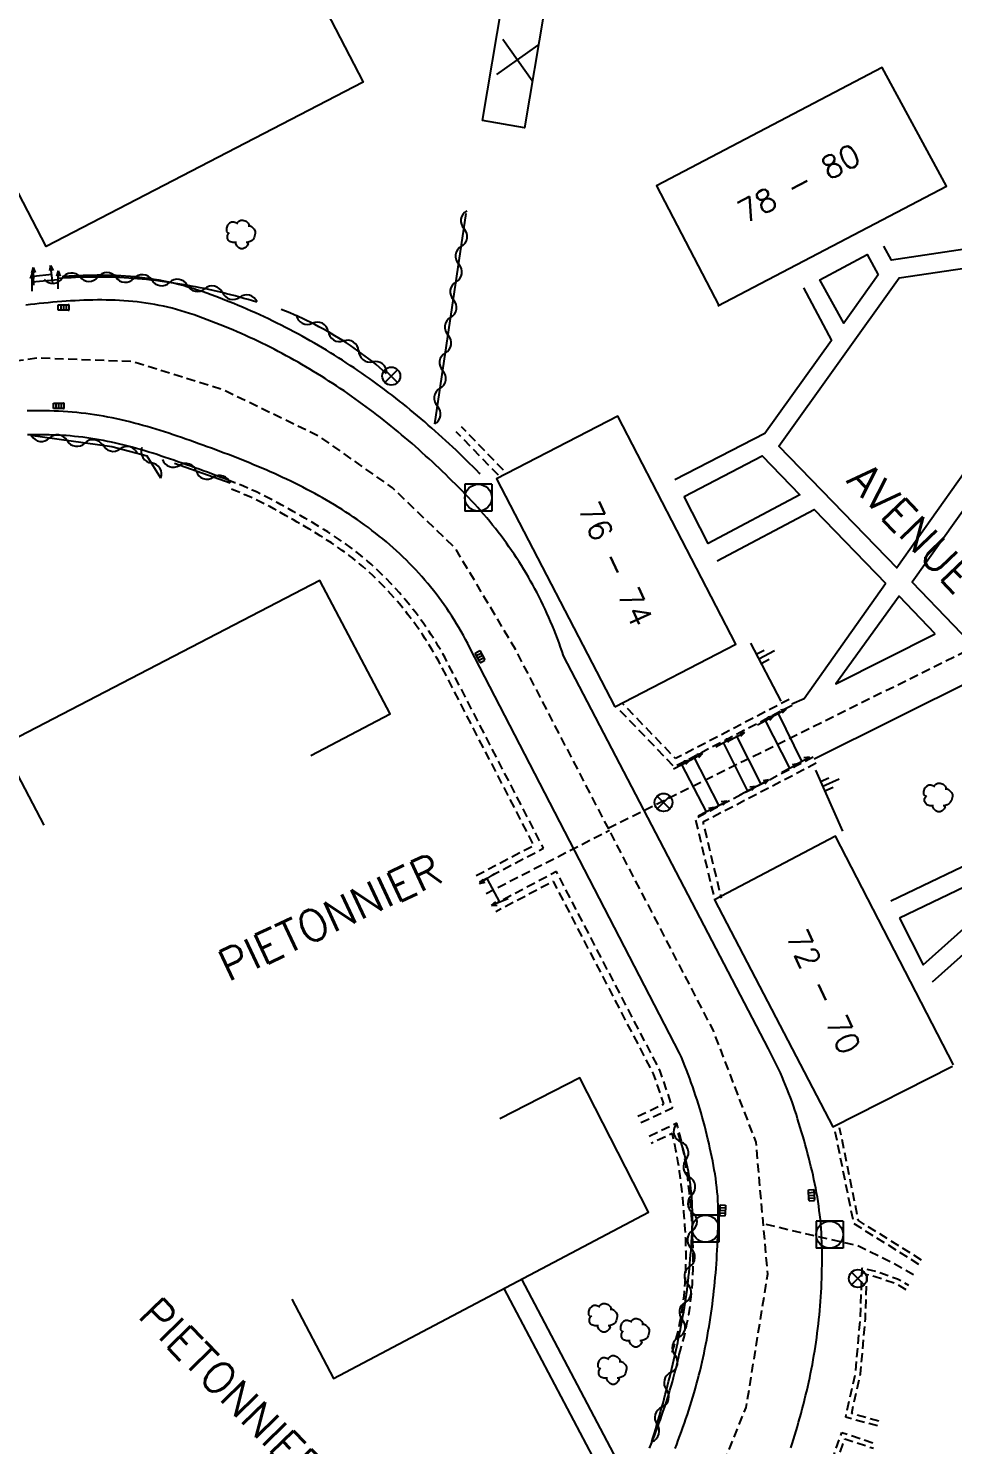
# Model space of a CAD drawing. Header units: millimetres. Extents: x 79000 to 80002, y 144000 to 145000.
# Drawn here: x 79431.1 to 79482.6, y 144551.8 to 144630.7 of the extents above; entities that cross this region are included whole.
import ezdxf
from ezdxf.enums import TextEntityAlignment as Align

# ---------------------------------------------------------------- set-up
doc = ezdxf.new("R2010")
doc.units = ezdxf.units.MM
doc.linetypes.add('DASHED', pattern=[0.75, 0.5, -0.25])
doc.layers.get('0').update_dxf_attribs({"linetype": 'CONTINUOUS'})
for name, color, linetype in [('W0001', 6, 'DASHED'), ('W0008', 7, 'CONTINUOUS'), ('W0017', 7, 'CONTINUOUS'), ('W0100', 7, 'CONTINUOUS'), ('W0105', 7, 'CONTINUOUS'), ('W0112', 1, 'DASHED'), ('W0211', 2, 'CONTINUOUS'), ('W0300', 7, 'CONTINUOUS'), ('W0310', 3, 'CONTINUOUS'), ('W0400', 7, 'CONTINUOUS'), ('W0420', 7, 'CONTINUOUS'), ('W0469', 7, 'CONTINUOUS'), ('W0989', 7, 'CONTINUOUS'), ('W0991', 7, 'CONTINUOUS')]:
    doc.layers.add(name, color=color, linetype=linetype)
doc.styles.get("Standard").update_dxf_attribs({"font": 'romans.shx', "width": 0.85})

# ---------------------------------------------------------------- blocks, each defined once
blk = doc.blocks.new('t211o')
at = {"color": 0, "linetype": 'Continuous'}
for p, q in [((0, 1), (0, 0)), ((-0.289, 0.5), (-0.289, 0)), ((0.289, 0.5), (0.289, 0))]:
    blk.add_line(p, q, dxfattribs=at)
blk = doc.blocks.new('t991o')
at = {"color": 0, "linetype": 'Continuous'}
for p, q in [((-1, 1), (1, -1)), ((-1, -1), (1, 1))]:
    blk.add_line(p, q, dxfattribs=at)
blk = doc.blocks.new('t105o')
for p, q in [((-0.5, 0), (0.5, 0)), ((0.5, 0), (0.2, 0.1)), ((0.5, 0), (0.2, -0.1))]:
    blk.add_line(p, q)
blk = doc.blocks.new('T400')
for p, q in [((-0.15, 0.3), (0.15, 0.3)), ((-0.15, -0.25), (-0.15, 0.3)), ((-0.15, 0.15), (0.15, 0.15)), ((-0.15, 0), (0.15, 0)), ((0.15, 0.3), (0.15, -0.25)), ((-0.15, -0.15), (0.15, -0.15)), ((-0.15, -0.25), (-0.15, -0.3)), ((-0.15, -0.3), (0.15, -0.3)), ((0.15, -0.3), (0.15, -0.25))]:
    blk.add_line(p, q)
blk = doc.blocks.new('T300')
for p, q in [((-0.171, 0.743), (-0.057, 0.8)), ((-0.057, 0.8), (0.057, 0.8)), ((0.057, 0.8), (0.229, 0.743)), ((-0.8, 0.514), (-0.857, 0.343)), ((-0.857, 0.343), (-0.857, 0.171)), ((-0.857, 0.171), (-0.743, 0.057)), ((-0.686, 0.629), (-0.8, 0.514)), ((-0.8, -0.057), (-0.743, 0.057)), ((-0.743, 0.057), (-0.686, 0.114)), ((-0.571, 0.686), (-0.686, 0.629)), ((-0.457, 0.686), (-0.571, 0.686)), ((-0.286, 0.629), (-0.457, 0.686)), ((-0.286, 0.629), (-0.171, 0.743)), ((-0.229, 0.571), (-0.286, 0.629)), ((0.229, 0.743), (0.343, 0.629)), ((0.343, 0.629), (0.4, 0.514)), ((0.457, 0.457), (0.343, 0.457)), ((0.4, 0.514), (0.4, 0.457)), ((0.571, 0.4), (0.457, 0.457)), ((0.571, 0.4), (0.686, 0.286)), ((0.686, 0.286), (0.743, 0.171)), ((0.743, 0.057), (0.686, -0.171)), ((0.743, 0.171), (0.743, 0.057)), ((-0.8, -0.171), (-0.8, -0.057)), ((-0.8, -0.229), (-0.8, -0.171)), ((-0.743, -0.343), (-0.8, -0.229)), ((-0.686, -0.4), (-0.743, -0.343)), ((-0.514, -0.457), (-0.686, -0.4)), ((-0.4, -0.457), (-0.514, -0.457)), ((-0.4, -0.457), (-0.343, -0.457)), ((-0.343, -0.457), (-0.343, -0.4)), ((-0.343, -0.514), (-0.343, -0.457)), ((-0.286, -0.629), (-0.343, -0.514)), ((-0.171, -0.743), (-0.286, -0.629)), ((-0.057, -0.8), (-0.171, -0.743)), ((0.171, -0.743), (0.057, -0.8)), ((0.229, -0.686), (0.171, -0.743)), ((0.286, -0.457), (0.229, -0.457)), ((0.286, -0.629), (0.229, -0.686)), ((0.457, -0.4), (0.286, -0.457)), ((0.343, -0.514), (0.286, -0.629)), ((0.343, -0.514), (0.343, -0.457)), ((0.571, -0.343), (0.457, -0.4)), ((0.629, -0.286), (0.571, -0.343)), ((0.686, -0.171), (0.629, -0.286)), ((0.057, -0.8), (-0.057, -0.8))]:
    blk.add_line(p, q)
blk = doc.blocks.new('T420')
for p, q in [((0.75, 0.75), (-0.75, 0.75)), ((-0.75, 0.75), (-0.75, -0.75)), ((0.75, 0.75), (0.75, -0.75)), ((0.75, -0.75), (-0.75, -0.75))]:
    blk.add_line(p, q)
blk.add_ellipse((0, 0), major_axis=(-0.53, 0.53), ratio=1, start_param=3.926991, end_param=10.210176)
blk = doc.blocks.new('t310o')
at = {"color": 0, "linetype": 'Continuous'}
for centre, start, end in [((-0.5, 0.375), 216.8699, 323.1304), ((0.5, -0.375), 36.8699, 143.1303)]:
    blk.add_arc(centre, 0.625, start, end, dxfattribs=at)
blk = doc.blocks.new('T469')
at = {"color": 0, "linetype": 'Continuous', "flags": 128}
for points in [[(-0.354, 0.354), (0.354, -0.354)], [(-0.354, -0.354), (0.354, 0.354)]]:
    blk.add_lwpolyline(points, dxfattribs=at)
at = {"color": 0, "linetype": 'Continuous'}
blk.add_circle((0, 0), 0.5, dxfattribs=at)

msp = doc.modelspace()

# ---------------------------------------------------------------- linework, layer by layer
at = {"layer": 'W0001', "flags": 128}
for points in [[(79341.548, 144478.504), (79354.578, 144482.457), (79359.454, 144484.984), (79387.819, 144499.898), (79403.554, 144508.158), (79424.043, 144518.892), (79435.326, 144524.802), (79445.884, 144530.334), (79457.388, 144536.32), (79462.895, 144540.245), (79468.252, 144546.95), (79471.061, 144553.918), (79472.258, 144561.335), (79471.607, 144568.698), (79469.227, 144574.915), (79466.905, 144579.385), (79458.213, 144596.127), (79454.869, 144601.751), (79451.358, 144605.15), (79447.314, 144607.987), (79441.973, 144610.578), (79436.865, 144612.179), (79431.588, 144612.377), (79426.054, 144611.599), (79420.791, 144610.031), (79413.803, 144606.482), (79409.603, 144604.304), (79359.8, 144578.493), (79346.272, 144573.679)], [(79463.37, 144586.193), (79490.218, 144599.486)], [(79456.56, 144582.538), (79463.432, 144586.074)], [(79480.387, 144561.303), (79479.297, 144561.921), (79477.285, 144562.916), (79472.01, 144564.133)]]:
    msp.add_lwpolyline(points, dxfattribs=at)
at = {"layer": 'W0008', "flags": 128}
for points in [[(79456.226, 144605.92), (79456.207, 144605.94), (79456.022, 144606.128), (79455.836, 144606.316), (79455.649, 144606.502), (79455.461, 144606.687), (79455.273, 144606.871), (79455.084, 144607.054), (79454.893, 144607.236), (79454.703, 144607.416), (79454.511, 144607.596), (79454.318, 144607.774), (79454.125, 144607.951), (79453.93, 144608.127), (79453.735, 144608.302), (79453.539, 144608.475), (79453.342, 144608.647), (79453.144, 144608.819), (79452.945, 144608.988), (79452.746, 144609.157), (79452.545, 144609.324), (79452.344, 144609.491), (79452.141, 144609.655), (79451.938, 144609.819), (79451.734, 144609.981), (79451.529, 144610.142), (79451.323, 144610.302), (79451.116, 144610.46), (79450.908, 144610.618), (79450.699, 144610.773), (79450.489, 144610.928), (79450.278, 144611.081), (79450.066, 144611.233), (79449.853, 144611.383), (79449.639, 144611.532), (79449.425, 144611.679), (79449.209, 144611.826), (79448.992, 144611.97), (79448.774, 144612.114), (79448.556, 144612.256), (79448.336, 144612.396), (79448.115, 144612.535), (79447.893, 144612.673), (79447.671, 144612.809), (79447.447, 144612.943), (79447.222, 144613.077), (79446.996, 144613.208), (79446.769, 144613.339), (79446.541, 144613.467), (79446.312, 144613.594), (79446.082, 144613.72), (79445.851, 144613.844), (79445.618, 144613.966), (79445.385, 144614.087), (79445.151, 144614.207), (79444.915, 144614.325), (79444.679, 144614.441), (79444.441, 144614.555), (79444.203, 144614.668), (79443.963, 144614.78), (79443.722, 144614.89), (79443.48, 144614.998), (79443.237, 144615.104), (79442.993, 144615.209), (79442.747, 144615.312), (79442.501, 144615.414), (79442.253, 144615.513), (79442.005, 144615.611), (79441.755, 144615.708), (79441.504, 144615.802), (79441.252, 144615.895), (79440.999, 144615.987), (79440.745, 144616.076), (79440.485, 144616.165), (79440.222, 144616.252), (79439.954, 144616.334), (79439.686, 144616.41), (79439.418, 144616.481), (79439.15, 144616.547), (79438.882, 144616.608), (79438.614, 144616.663), (79438.346, 144616.713), (79438.079, 144616.759), (79437.811, 144616.8), (79437.544, 144616.836), (79437.278, 144616.869), (79437.012, 144616.897), (79436.746, 144616.921), (79436.48, 144616.941), (79436.215, 144616.957), (79435.951, 144616.97), (79435.686, 144616.979), (79435.423, 144616.985), (79435.159, 144616.988), (79434.897, 144616.988), (79434.635, 144616.985), (79434.373, 144616.98), (79434.112, 144616.972), (79433.851, 144616.961), (79433.591, 144616.948), (79433.332, 144616.933), (79433.073, 144616.916), (79432.944, 144616.907)], [(79473.539, 144551.653), (79473.615, 144551.891), (79473.69, 144552.131), (79473.764, 144552.371), (79473.837, 144552.611), (79473.908, 144552.853), (79473.978, 144553.094), (79474.047, 144553.337), (79474.116, 144553.583), (79474.182, 144553.83), (79474.247, 144554.077), (79474.31, 144554.324), (79474.37, 144554.571), (79474.429, 144554.819), (79474.486, 144555.067), (79474.542, 144555.315), (79474.595, 144555.563), (79474.646, 144555.812), (79474.695, 144556.061), (79474.743, 144556.31), (79474.788, 144556.559), (79474.832, 144556.808), (79474.873, 144557.058), (79474.913, 144557.308), (79474.95, 144557.558), (79474.986, 144557.809), (79475.019, 144558.059), (79475.051, 144558.31), (79475.081, 144558.562), (79475.108, 144558.813), (79475.134, 144559.065), (79475.158, 144559.317), (79475.179, 144559.569), (79475.199, 144559.821), (79475.217, 144560.074), (79475.232, 144560.327), (79475.246, 144560.58), (79475.257, 144560.833), (79475.267, 144561.087), (79475.274, 144561.34), (79475.28, 144561.595), (79475.283, 144561.849), (79475.284, 144562.103), (79475.284, 144562.358), (79475.281, 144562.613), (79475.276, 144562.869), (79475.269, 144563.124), (79475.26, 144563.38), (79475.248, 144563.633), (79475.232, 144563.885), (79475.212, 144564.136), (79475.189, 144564.386), (79475.162, 144564.636), (79475.132, 144564.885), (79475.098, 144565.133), (79475.061, 144565.381), (79475.021, 144565.628), (79474.978, 144565.874), (79474.933, 144566.12), (79474.884, 144566.365), (79474.834, 144566.61), (79474.78, 144566.854), (79474.725, 144567.098), (79474.667, 144567.342), (79474.607, 144567.585), (79474.546, 144567.827), (79474.482, 144568.07), (79474.417, 144568.312), (79474.35, 144568.553), (79474.282, 144568.794), (79474.213, 144569.036), (79474.142, 144569.276), (79474.071, 144569.517), (79473.998, 144569.758), (79473.925, 144569.998), (79473.851, 144570.236), (79473.774, 144570.472), (79473.694, 144570.708), (79473.612, 144570.943), (79473.527, 144571.176), (79473.439, 144571.408), (79473.349, 144571.639), (79473.256, 144571.87), (79473.16, 144572.099), (79473.062, 144572.326), (79472.961, 144572.553), (79472.858, 144572.779), (79472.751, 144573.003), (79472.643, 144573.227), (79472.531, 144573.449), (79472.417, 144573.67), (79472.3, 144573.89), (79460.882, 144595.786), (79460.8, 144596.03), (79460.716, 144596.272), (79460.63, 144596.513), (79460.541, 144596.752), (79460.45, 144596.99), (79460.356, 144597.227), (79460.26, 144597.462), (79460.162, 144597.696), (79460.061, 144597.928), (79459.958, 144598.159), (79459.853, 144598.389), (79459.745, 144598.617), (79459.634, 144598.843), (79459.522, 144599.069), (79459.407, 144599.292), (79459.29, 144599.515), (79459.17, 144599.736), (79459.048, 144599.955), (79458.923, 144600.173), (79458.796, 144600.39), (79458.667, 144600.605), (79458.535, 144600.819), (79458.401, 144601.031), (79458.265, 144601.242), (79458.126, 144601.451), (79457.985, 144601.659), (79457.841, 144601.866), (79457.695, 144602.071), (79457.547, 144602.275), (79457.396, 144602.477), (79457.243, 144602.678), (79457.088, 144602.877), (79456.93, 144603.075), (79456.769, 144603.272), (79456.607, 144603.467), (79456.442, 144603.661), (79456.274, 144603.853), (79456.105, 144604.044), (79455.932, 144604.233), (79455.758, 144604.421), (79455.581, 144604.608), (79455.402, 144604.793), (79455.223, 144604.978), (79455.042, 144605.161), (79454.861, 144605.343), (79454.68, 144605.525), (79454.497, 144605.705), (79454.314, 144605.884), (79454.13, 144606.062), (79453.945, 144606.238), (79453.759, 144606.414), (79453.573, 144606.588), (79453.386, 144606.761), (79453.198, 144606.933), (79453.01, 144607.104), (79452.82, 144607.273), (79452.63, 144607.442), (79452.439, 144607.609), (79452.247, 144607.775), (79452.054, 144607.94), (79451.861, 144608.103), (79451.666, 144608.265), (79451.471, 144608.426), (79451.275, 144608.586), (79451.078, 144608.744), (79450.881, 144608.901), (79450.682, 144609.057), (79450.483, 144609.212), (79450.283, 144609.365), (79450.081, 144609.517), (79449.88, 144609.667), (79449.677, 144609.816), (79449.473, 144609.964), (79449.268, 144610.111), (79449.063, 144610.256), (79448.856, 144610.4), (79448.649, 144610.542), (79448.441, 144610.684), (79448.232, 144610.823), (79448.021, 144610.962), (79447.81, 144611.098), (79447.598, 144611.234), (79447.386, 144611.368), (79447.172, 144611.501), (79446.957, 144611.632), (79446.741, 144611.762), (79446.525, 144611.89), (79446.307, 144612.017), (79446.088, 144612.142), (79445.869, 144612.266), (79445.648, 144612.389), (79445.427, 144612.509), (79445.204, 144612.629), (79444.981, 144612.747), (79444.756, 144612.863), (79444.531, 144612.978), (79444.304, 144613.091), (79444.076, 144613.203), (79443.848, 144613.314), (79443.618, 144613.422), (79443.388, 144613.529), (79443.156, 144613.635), (79442.923, 144613.739), (79442.689, 144613.841), (79442.454, 144613.942), (79442.219, 144614.041), (79441.982, 144614.139), (79441.744, 144614.235), (79441.504, 144614.329), (79441.264, 144614.422), (79441.023, 144614.513), (79440.781, 144614.602), (79440.537, 144614.69), (79440.293, 144614.776), (79440.047, 144614.861), (79439.805, 144614.94), (79439.563, 144615.014), (79439.321, 144615.083), (79439.078, 144615.148), (79438.834, 144615.207), (79438.591, 144615.262), (79438.347, 144615.313), (79438.103, 144615.359), (79437.858, 144615.4), (79437.614, 144615.438), (79437.369, 144615.471), (79437.123, 144615.501), (79436.878, 144615.527), (79436.632, 144615.549), (79436.386, 144615.568), (79436.14, 144615.583), (79435.893, 144615.595), (79435.646, 144615.603), (79435.399, 144615.609), (79435.152, 144615.612), (79434.905, 144615.612), (79434.657, 144615.609), (79434.409, 144615.604), (79434.161, 144615.596), (79433.913, 144615.586), (79433.665, 144615.574), (79433.416, 144615.559), (79433.168, 144615.543), (79432.919, 144615.525), (79432.67, 144615.505), (79432.421, 144615.484), (79432.172, 144615.461), (79431.923, 144615.437), (79431.673, 144615.411), (79431.424, 144615.384), (79431.175, 144615.355), (79430.926, 144615.325)], [(79467.096, 144551.616), (79467.187, 144551.852), (79467.276, 144552.088), (79467.364, 144552.325), (79467.451, 144552.563), (79467.536, 144552.802), (79467.619, 144553.042), (79467.701, 144553.282), (79467.782, 144553.523), (79467.862, 144553.764), (79467.939, 144554.006), (79468.015, 144554.249), (79468.088, 144554.492), (79468.16, 144554.735), (79468.229, 144554.979), (79468.296, 144555.222), (79468.361, 144555.467), (79468.424, 144555.711), (79468.486, 144555.956), (79468.545, 144556.201), (79468.602, 144556.446), (79468.657, 144556.692), (79468.71, 144556.938), (79468.761, 144557.184), (79468.81, 144557.431), (79468.858, 144557.677), (79468.903, 144557.924), (79468.947, 144558.172), (79468.989, 144558.42), (79469.029, 144558.667), (79469.068, 144558.916), (79469.104, 144559.164), (79469.139, 144559.413), (79469.172, 144559.662), (79469.204, 144559.911), (79469.233, 144560.16), (79469.261, 144560.41), (79469.288, 144560.66), (79469.313, 144560.91), (79469.336, 144561.161), (79469.357, 144561.411), (79469.377, 144561.662), (79469.396, 144561.914), (79469.413, 144562.165), (79469.428, 144562.417), (79469.442, 144562.668), (79469.455, 144562.92), (79469.466, 144563.173), (79469.476, 144563.425), (79469.484, 144563.678), (79469.491, 144563.931), (79469.497, 144564.184), (79469.501, 144564.437), (79469.504, 144564.691), (79469.503, 144564.94), (79469.497, 144565.188), (79469.485, 144565.435), (79469.469, 144565.682), (79469.448, 144565.928), (79469.422, 144566.174), (79469.392, 144566.418), (79469.359, 144566.663), (79469.322, 144566.907), (79469.281, 144567.151), (79469.238, 144567.394), (79469.192, 144567.637), (79469.143, 144567.879), (79469.093, 144568.121), (79469.04, 144568.363), (79468.986, 144568.605), (79468.929, 144568.852), (79468.869, 144569.099), (79468.808, 144569.345), (79468.745, 144569.59), (79468.679, 144569.834), (79468.611, 144570.078), (79468.542, 144570.321), (79468.47, 144570.564), (79468.396, 144570.806), (79468.32, 144571.047), (79468.241, 144571.287), (79468.161, 144571.527), (79468.079, 144571.766), (79467.994, 144572.004), (79467.908, 144572.242), (79467.819, 144572.479), (79467.728, 144572.715), (79467.636, 144572.951), (79467.541, 144573.186), (79467.444, 144573.42), (79467.344, 144573.654), (79455.661, 144596.241), (79455.544, 144596.469), (79455.425, 144596.694), (79455.303, 144596.918), (79455.178, 144597.139), (79455.051, 144597.358), (79454.921, 144597.575), (79454.788, 144597.79), (79454.653, 144598.003), (79454.515, 144598.213), (79454.375, 144598.422), (79454.231, 144598.628), (79454.086, 144598.832), (79453.937, 144599.034), (79453.786, 144599.234), (79453.632, 144599.431), (79453.476, 144599.627), (79453.317, 144599.82), (79453.155, 144600.011), (79452.991, 144600.2), (79452.824, 144600.387), (79452.654, 144600.572), (79452.481, 144600.754), (79452.306, 144600.935), (79452.129, 144601.113), (79451.949, 144601.289), (79451.766, 144601.463), (79451.58, 144601.635), (79451.392, 144601.804), (79451.201, 144601.972), (79451.007, 144602.137), (79450.811, 144602.3), (79450.612, 144602.461), (79450.411, 144602.62), (79450.208, 144602.777), (79450.004, 144602.93), (79449.798, 144603.081), (79449.592, 144603.23), (79449.384, 144603.375), (79449.174, 144603.519), (79448.964, 144603.66), (79448.752, 144603.798), (79448.54, 144603.934), (79448.326, 144604.068), (79448.111, 144604.2), (79447.895, 144604.329), (79447.678, 144604.456), (79447.459, 144604.582), (79447.24, 144604.705), (79447.02, 144604.826), (79446.799, 144604.945), (79446.577, 144605.062), (79446.354, 144605.178), (79446.13, 144605.291), (79445.905, 144605.403), (79445.68, 144605.514), (79445.453, 144605.622), (79445.226, 144605.729), (79444.998, 144605.834), (79444.769, 144605.938), (79444.54, 144606.041), (79444.31, 144606.142), (79444.079, 144606.241), (79443.848, 144606.34), (79443.615, 144606.437), (79443.383, 144606.533), (79443.15, 144606.627), (79442.916, 144606.721), (79442.681, 144606.814), (79442.447, 144606.905), (79442.211, 144606.996), (79441.976, 144607.085), (79441.739, 144607.174), (79441.503, 144607.262), (79441.266, 144607.349), (79441.029, 144607.436), (79440.791, 144607.522), (79440.553, 144607.607), (79440.315, 144607.692), (79440.076, 144607.776), (79439.838, 144607.859), (79439.599, 144607.943), (79439.36, 144608.026), (79439.121, 144608.107), (79438.882, 144608.187), (79438.643, 144608.265), (79438.404, 144608.342), (79438.164, 144608.416), (79437.923, 144608.489), (79437.682, 144608.56), (79437.441, 144608.628), (79437.199, 144608.694), (79436.957, 144608.758), (79436.714, 144608.819), (79436.471, 144608.878), (79436.227, 144608.935), (79435.983, 144608.989), (79435.738, 144609.04), (79435.493, 144609.088), (79435.246, 144609.134), (79435, 144609.176), (79434.752, 144609.216), (79434.504, 144609.252), (79434.256, 144609.285), (79434.006, 144609.315), (79433.756, 144609.341), (79433.505, 144609.364), (79433.254, 144609.384), (79433.002, 144609.4), (79432.749, 144609.412), (79432.496, 144609.421), (79432.244, 144609.428), (79431.992, 144609.433), (79431.741, 144609.436), (79431.489, 144609.437), (79431.238, 144609.436), (79430.987, 144609.432)], [(79442.325, 144605.519), (79442.194, 144605.571), (79441.965, 144605.661), (79441.734, 144605.749), (79441.504, 144605.837), (79441.272, 144605.924), (79441.04, 144606.011), (79440.807, 144606.096), (79440.573, 144606.181), (79440.339, 144606.266), (79440.105, 144606.35), (79439.869, 144606.434), (79439.634, 144606.517), (79439.397, 144606.6), (79439.161, 144606.682), (79438.925, 144606.764), (79438.693, 144606.843), (79438.463, 144606.92), (79438.233, 144606.996), (79438.003, 144607.069), (79437.773, 144607.141), (79437.543, 144607.21), (79437.313, 144607.277), (79437.083, 144607.342), (79436.853, 144607.405), (79436.623, 144607.466), (79436.393, 144607.524), (79436.163, 144607.58), (79435.933, 144607.633), (79435.703, 144607.684), (79435.473, 144607.732), (79435.242, 144607.777), (79435.012, 144607.82), (79434.781, 144607.86), (79434.551, 144607.897), (79434.32, 144607.93), (79434.088, 144607.961), (79433.857, 144607.989), (79433.625, 144608.013), (79433.393, 144608.035), (79433.161, 144608.053), (79432.928, 144608.067), (79432.692, 144608.079), (79432.453, 144608.087), (79432.212, 144608.094), (79431.971, 144608.099), (79431.731, 144608.102), (79431.49, 144608.102), (79431.25, 144608.101), (79431.01, 144608.098)], [(79485.119, 144608.671), (79479.442, 144600.69)], [(79486.129, 144608.072), (79480.308, 144599.888), (79496.289, 144583.256)], [(79478.822, 144599.799), (79474.28, 144593.398), (79473.601, 144593.091)], [(79474.837, 144590.039), (79483.87, 144594.54), (79495.972, 144581.946)], [(79465.673, 144551.649), (79465.764, 144551.874), (79465.853, 144552.1), (79465.94, 144552.328), (79466.027, 144552.556), (79466.111, 144552.785), (79466.195, 144553.015), (79466.277, 144553.246), (79466.358, 144553.477), (79466.437, 144553.71), (79466.516, 144553.943), (79466.592, 144554.177), (79466.667, 144554.409), (79466.739, 144554.641), (79466.81, 144554.873), (79466.878, 144555.105), (79466.944, 144555.338), (79467.008, 144555.572), (79467.071, 144555.805), (79467.131, 144556.039), (79467.189, 144556.274), (79467.246, 144556.508), (79467.301, 144556.743), (79467.327, 144556.863)]]:
    msp.add_lwpolyline(points, dxfattribs=at)
msp.add_lwpolyline([(79481.593, 144597.02), (79479.586, 144599.107), (79476.055, 144594.231)], close=True, dxfattribs=at)
at = {"layer": 'W0017', "flags": 128}
for points in [[(79490.414, 144624.816), (79488.601, 144623.947), (79489.315, 144619.348), (79479.152, 144617.826), (79478.72, 144618.619)], [(79479.481, 144600.651), (79472.872, 144607.471), (79479.578, 144616.851), (79489.491, 144618.32), (79490.38, 144612.463)], [(79474.243, 144616.281), (79475.817, 144613.359), (79472.101, 144608.165), (79467.086, 144605.591)], [(79469.442, 144601.074), (79474.846, 144603.932), (79478.83, 144599.81)], [(79490.588, 144587.615), (79479.111, 144582.115)], [(79481.432, 144577.615), (79491.504, 144586.607)], [(79464.599, 144549.601), (79458.553, 144561.061)], [(79463.928, 144548.51), (79457.578, 144560.546)]]:
    msp.add_lwpolyline(points, dxfattribs=at)
for points in [[(79478.407, 144617.006), (79476.496, 144614.318), (79475.169, 144616.74), (79477.791, 144618.145)], [(79467.592, 144604.658), (79471.939, 144606.937), (79474.053, 144604.749), (79468.944, 144602.04)], [(79479.593, 144581.171), (79480.92, 144578.58), (79488.731, 144585.557)]]:
    msp.add_lwpolyline(points, close=True, dxfattribs=at)
at = {"layer": 'W0100', "flags": 128}
for points in [[(79447.408, 144632.182), (79449.708, 144627.742), (79432.052, 144618.596), (79429.752, 144623.036)], [(79469.471, 144615.294), (79482.217, 144621.947), (79478.637, 144628.563), (79466.058, 144621.978), (79469.535, 144615.31)], [(79432.726, 144616.739), (79431.272, 144616.606)], [(79431.35, 144616.931), (79432.361, 144617.044)], [(79446.797, 144590.24), (79451.226, 144592.561), (79447.295, 144599.99), (79429.61, 144590.792), (79431.917, 144586.356)], [(79472.845, 144592.581), (79474.146, 144589.913)], [(79473.493, 144589.537), (79472.134, 144592.185)], [(79471.138, 144588.28), (79469.8, 144590.958)], [(79470.492, 144591.339), (79471.864, 144588.64)], [(79469.539, 144587.465), (79468.162, 144590.132)], [(79467.451, 144589.73), (79468.829, 144587.101)], [(79482.611, 144573.006), (79476.032, 144585.731), (79469.298, 144582.19), (79475.886, 144569.541), (79482.547, 144572.918)], [(79457.329, 144582.054), (79456.624, 144583.375)], [(79445.733, 144559.95), (79448.066, 144555.527), (79465.619, 144564.789), (79461.789, 144572.27), (79457.339, 144569.991)]]:
    msp.add_lwpolyline(points, dxfattribs=at)
for points in [[(79456.36, 144625.613), (79457.457, 144632.114), (79459.81, 144631.706), (79458.712, 144625.205)], [(79463.741, 144592.952), (79470.485, 144596.438), (79463.906, 144609.137), (79457.152, 144605.65)]]:
    msp.add_lwpolyline(points, close=True, dxfattribs=at)
at = {"layer": 'W0112', "flags": 128}
for points in [[(79457.249, 144605.845), (79454.899, 144608.268)], [(79457.537, 144606.123), (79455.186, 144608.547)], [(79456.009, 144583.548), (79459.227, 144585.235), (79453.923, 144595.492), (79453.806, 144595.701), (79453.685, 144595.913), (79453.561, 144596.122), (79453.435, 144596.33), (79453.307, 144596.536), (79453.176, 144596.739), (79453.043, 144596.941), (79452.907, 144597.142), (79452.77, 144597.34), (79452.63, 144597.537), (79452.487, 144597.731), (79452.342, 144597.924), (79452.195, 144598.115), (79452.046, 144598.304), (79451.894, 144598.492), (79451.74, 144598.677), (79451.583, 144598.861), (79451.424, 144599.043), (79451.263, 144599.223), (79451.1, 144599.401), (79450.934, 144599.578), (79450.765, 144599.752), (79450.595, 144599.925), (79450.422, 144600.096), (79450.246, 144600.265), (79450.069, 144600.432), (79449.887, 144600.598), (79449.704, 144600.76), (79449.517, 144600.918), (79449.328, 144601.073), (79449.137, 144601.225), (79448.943, 144601.374), (79448.747, 144601.52), (79448.549, 144601.664), (79448.349, 144601.805), (79448.147, 144601.944), (79447.943, 144602.08), (79447.738, 144602.215), (79447.53, 144602.348), (79447.322, 144602.479), (79447.112, 144602.608), (79446.9, 144602.736), (79446.687, 144602.863), (79446.474, 144602.989), (79446.259, 144603.114), (79446.043, 144603.239), (79445.827, 144603.362), (79445.61, 144603.486), (79445.392, 144603.609), (79445.174, 144603.732), (79444.957, 144603.854), (79444.733, 144603.979), (79444.508, 144604.1), (79444.282, 144604.218), (79444.055, 144604.333), (79443.826, 144604.445), (79443.596, 144604.554), (79443.364, 144604.66), (79443.131, 144604.763), (79442.897, 144604.863), (79442.661, 144604.961), (79442.424, 144605.055), (79442.183, 144605.147)], [(79456.195, 144583.194), (79459.765, 144585.066), (79454.276, 144595.681), (79454.154, 144595.899), (79454.031, 144596.114), (79453.904, 144596.328), (79453.776, 144596.54), (79453.645, 144596.749), (79453.511, 144596.957), (79453.376, 144597.164), (79453.237, 144597.368), (79453.097, 144597.57), (79452.954, 144597.771), (79452.808, 144597.969), (79452.661, 144598.166), (79452.511, 144598.361), (79452.358, 144598.554), (79452.203, 144598.746), (79452.046, 144598.935), (79451.886, 144599.122), (79451.724, 144599.308), (79451.56, 144599.492), (79451.393, 144599.674), (79451.223, 144599.854), (79451.052, 144600.032), (79450.878, 144600.208), (79450.701, 144600.382), (79450.522, 144600.555), (79450.341, 144600.726), (79450.154, 144600.896), (79449.965, 144601.063), (79449.774, 144601.225), (79449.58, 144601.385), (79449.383, 144601.54), (79449.185, 144601.693), (79448.984, 144601.843), (79448.782, 144601.989), (79448.578, 144602.133), (79448.372, 144602.275), (79448.164, 144602.414), (79447.955, 144602.551), (79447.745, 144602.686), (79447.533, 144602.818), (79447.32, 144602.95), (79447.106, 144603.079), (79446.891, 144603.207), (79446.676, 144603.334), (79446.459, 144603.46), (79446.242, 144603.585), (79446.025, 144603.71), (79445.807, 144603.833), (79445.589, 144603.957), (79445.371, 144604.08), (79445.153, 144604.203), (79444.925, 144604.329), (79444.696, 144604.453), (79444.465, 144604.573), (79444.233, 144604.691), (79444, 144604.805), (79443.765, 144604.916), (79443.528, 144605.025), (79443.291, 144605.13), (79443.052, 144605.232), (79442.811, 144605.331), (79442.569, 144605.427), (79442.326, 144605.521)], [(79473.62, 144593.023), (79467.049, 144589.599), (79463.867, 144592.905)], [(79473.446, 144593.356), (79467.125, 144590.062), (79464.137, 144593.165)], [(79474.787, 144590.136), (79468.217, 144586.712), (79469.298, 144582.19)], [(79474.961, 144589.803), (79468.65, 144586.515), (79469.663, 144582.277)], [(79465.191, 144569.778), (79466.96, 144570.61), (79466.267, 144572.655), (79460.486, 144583.765), (79456.926, 144581.881)], [(79465.021, 144570.14), (79466.467, 144570.82), (79465.898, 144572.497), (79460.317, 144583.223), (79457.113, 144581.528)], [(79467.316, 144556.863), (79467.39, 144557.105), (79467.461, 144557.347), (79467.528, 144557.591), (79467.592, 144557.835), (79467.651, 144558.08), (79467.707, 144558.326), (79467.759, 144558.572), (79467.808, 144558.819), (79467.852, 144559.067), (79467.893, 144559.316), (79467.93, 144559.565), (79467.963, 144559.815), (79467.993, 144560.066), (79468.018, 144560.317), (79468.04, 144560.57), (79468.059, 144560.823), (79468.074, 144561.077), (79468.086, 144561.33), (79468.095, 144561.584), (79468.102, 144561.837), (79468.105, 144562.09), (79468.106, 144562.343), (79468.104, 144562.596), (79468.1, 144562.849), (79468.093, 144563.102), (79468.084, 144563.354), (79468.073, 144563.607), (79468.06, 144563.86), (79468.045, 144564.112), (79468.028, 144564.365), (79468.009, 144564.617), (79467.989, 144564.869), (79467.967, 144565.122), (79467.944, 144565.374), (79467.919, 144565.626), (79467.893, 144565.878), (79467.867, 144566.13), (79467.839, 144566.382), (79467.81, 144566.626), (79467.778, 144566.87), (79467.744, 144567.113), (79467.707, 144567.355), (79467.667, 144567.597), (79467.625, 144567.839), (79467.58, 144568.08), (79467.533, 144568.32), (79467.483, 144568.56), (79467.43, 144568.8), (79467.374, 144569.039), (79467.316, 144569.277), (79467.255, 144569.515), (79467.191, 144569.752), (79465.596, 144568.973)], [(79480.676, 144561.884), (79477.055, 144564.151), (79475.99, 144569.441)], [(79480.825, 144562.122), (79477.306, 144564.325), (79476.265, 144569.497)], [(79466.933, 144556.981), (79467.007, 144557.22), (79467.076, 144557.457), (79467.142, 144557.694), (79467.204, 144557.933), (79467.262, 144558.172), (79467.317, 144558.411), (79467.367, 144558.652), (79467.414, 144558.893), (79467.458, 144559.135), (79467.498, 144559.377), (79467.534, 144559.621), (79467.566, 144559.865), (79467.595, 144560.11), (79467.62, 144560.355), (79467.642, 144560.602), (79467.66, 144560.85), (79467.675, 144561.099), (79467.687, 144561.347), (79467.696, 144561.596), (79467.702, 144561.845), (79467.705, 144562.093), (79467.706, 144562.342), (79467.704, 144562.591), (79467.7, 144562.84), (79467.693, 144563.089), (79467.685, 144563.339), (79467.674, 144563.588), (79467.661, 144563.837), (79467.646, 144564.087), (79467.629, 144564.336), (79467.61, 144564.586), (79467.59, 144564.836), (79467.569, 144565.086), (79467.546, 144565.336), (79467.521, 144565.586), (79467.496, 144565.836), (79467.469, 144566.087), (79467.441, 144566.337), (79467.413, 144566.577), (79467.382, 144566.816), (79467.348, 144567.055), (79467.312, 144567.293), (79467.273, 144567.531), (79467.232, 144567.768), (79467.188, 144568.004), (79467.141, 144568.24), (79467.091, 144568.476), (79467.039, 144568.711), (79466.985, 144568.946), (79466.928, 144569.179), (79465.771, 144568.614)], [(79478.379, 144552.879), (79476.602, 144553.369), (79477.148, 144555.826), (79477.42, 144558.883), (79477.515, 144561.682), (79478.329, 144561.481), (79479.494, 144561.082), (79480.098, 144560.723)], [(79478.454, 144553.149), (79476.934, 144553.568), (79477.426, 144555.783), (79477.7, 144558.866), (79477.784, 144561.326), (79478.25, 144561.212), (79479.375, 144560.826), (79479.955, 144560.482)], [(79476.837, 144547.475), (79474.783, 144547.98), (79476.387, 144552.523), (79478.248, 144551.902)], [(79476.904, 144547.747), (79475.15, 144548.178), (79476.56, 144552.169), (79478.159, 144551.636)]]:
    msp.add_lwpolyline(points, dxfattribs=at)
at = {"layer": 'W0211', "flags": 128}
for points in [[(79471.29, 144596.488), (79472.978, 144593.261)], [(79474.916, 144589.42), (79476.423, 144586.016)]]:
    msp.add_lwpolyline(points, dxfattribs=at)
at = {"layer": 'W0310', "flags": 128}
for points in [[(79453.701, 144608.704), (79455.463, 144620.431)], [(79443.798, 144615.489), (79443.556, 144615.563), (79443.314, 144615.635), (79443.072, 144615.704), (79442.829, 144615.772), (79442.586, 144615.838), (79442.342, 144615.902), (79442.098, 144615.964), (79441.853, 144616.023), (79441.608, 144616.082), (79441.363, 144616.138), (79441.118, 144616.192), (79440.871, 144616.244), (79440.625, 144616.294), (79440.378, 144616.343), (79440.131, 144616.389), (79439.883, 144616.434), (79439.635, 144616.476), (79439.386, 144616.517), (79439.138, 144616.555), (79438.888, 144616.592), (79438.639, 144616.627), (79438.388, 144616.66), (79438.138, 144616.691), (79437.887, 144616.72), (79437.64, 144616.746), (79437.394, 144616.77), (79437.147, 144616.792), (79436.9, 144616.812), (79436.653, 144616.829), (79436.406, 144616.845), (79436.159, 144616.858), (79435.912, 144616.869), (79435.665, 144616.877), (79435.418, 144616.884), (79435.171, 144616.888), (79434.924, 144616.89), (79434.677, 144616.89), (79434.429, 144616.887), (79434.182, 144616.882), (79433.935, 144616.876), (79433.687, 144616.866), (79433.44, 144616.855), (79433.193, 144616.842), (79432.945, 144616.826), (79432.698, 144616.808)], [(79451.012, 144611.522), (79450.821, 144611.69), (79450.627, 144611.855), (79450.432, 144612.017), (79450.235, 144612.177), (79450.036, 144612.334), (79449.834, 144612.488), (79449.631, 144612.639), (79449.425, 144612.788), (79449.217, 144612.933), (79449.008, 144613.076), (79448.796, 144613.216), (79448.582, 144613.354), (79448.366, 144613.488), (79448.146, 144613.621), (79447.924, 144613.752), (79447.701, 144613.879), (79447.477, 144614.003), (79447.251, 144614.125), (79447.023, 144614.243), (79446.794, 144614.359), (79446.564, 144614.472), (79446.332, 144614.581), (79446.099, 144614.688), (79445.864, 144614.792), (79445.628, 144614.893), (79445.39, 144614.991), (79445.151, 144615.087)], [(79438.443, 144605.683), (79437.687, 144606.909), (79435.716, 144607.437), (79431.18, 144608.055)], [(79442.307, 144605.402), (79439.202, 144606.496)], [(79465.802, 144552.011), (79465.875, 144552.249), (79465.946, 144552.487), (79466.017, 144552.725), (79466.087, 144552.963), (79466.156, 144553.202), (79466.224, 144553.441), (79466.291, 144553.68), (79466.357, 144553.919), (79466.422, 144554.158), (79466.487, 144554.398), (79466.55, 144554.638), (79466.612, 144554.879), (79466.674, 144555.119), (79466.735, 144555.36), (79466.795, 144555.601), (79466.853, 144555.842), (79466.911, 144556.083), (79466.969, 144556.325), (79467.025, 144556.567), (79467.08, 144556.809), (79467.134, 144557.051), (79467.188, 144557.294), (79467.24, 144557.537), (79467.292, 144557.78), (79467.342, 144558.021), (79467.391, 144558.263), (79467.439, 144558.505), (79467.486, 144558.747), (79467.531, 144558.99), (79467.575, 144559.232), (79467.617, 144559.475), (79467.657, 144559.718), (79467.695, 144559.962), (79467.73, 144560.206), (79467.764, 144560.45), (79467.795, 144560.695), (79467.823, 144560.94), (79467.849, 144561.186), (79467.873, 144561.43), (79467.896, 144561.675), (79467.919, 144561.92), (79467.942, 144562.165), (79467.963, 144562.41), (79467.983, 144562.654), (79468.001, 144562.899), (79468.018, 144563.144), (79468.032, 144563.389), (79468.045, 144563.634), (79468.054, 144563.88), (79468.061, 144564.125), (79468.064, 144564.37), (79468.065, 144564.616), (79468.061, 144564.861), (79468.054, 144565.107), (79468.042, 144565.353), (79468.027, 144565.599), (79468.006, 144565.845), (79467.981, 144566.091), (79467.951, 144566.335), (79467.918, 144566.579), (79467.88, 144566.821), (79467.837, 144567.063), (79467.79, 144567.303), (79467.739, 144567.543), (79467.684, 144567.781), (79467.624, 144568.019), (79467.559, 144568.256), (79467.491, 144568.492), (79467.418, 144568.726), (79467.341, 144568.96), (79467.259, 144569.193)]]:
    msp.add_lwpolyline(points, dxfattribs=at)

# ---------------------------------------------------------------- block references
at = {"layer": 'W0105'}
for p, rotation in [((79432.361, 144617.044), 97.24979242224258), ((79431.272, 144616.606), 90.23871911755471), ((79431.35, 144616.931), 92.50826123632021), ((79432.726, 144616.739), 90.36922979088206), ((79472.134, 144592.185), 27.86000507374236), ((79472.845, 144592.581), 27.86000507374236), ((79470.517, 144591.29), 27.86000507374236), ((79469.8, 144590.958), 27.86000507374236), ((79467.451, 144589.73), 27.86000507374236), ((79468.176, 144590.105), 27.86000507374236), ((79473.493, 144589.537), 27.86000507374236), ((79474.146, 144589.913), 27.86000507374236), ((79471.138, 144588.28), 27.86000507374236), ((79471.864, 144588.64), 27.86000507374236), ((79469.539, 144587.465), 27.86000507374236), ((79468.829, 144587.101), 27.86000507374236), ((79456.624, 144583.375), 213.4809027849219), ((79457.329, 144582.054), 201.7844728854535)]:
    msp.add_blockref('t105o', p, dxfattribs=dict(at, rotation=rotation))
at = {"layer": 'W0211'}
for p, rotation in [((79471.753, 144595.602), 297.6199962052372), ((79475.321, 144588.506), 293.869985814309)]:
    msp.add_blockref('t211o', p, dxfattribs=dict(at, rotation=rotation))
at = {"layer": 'W0300'}
for p in [(79442.959, 144619.264), (79481.801, 144587.894), (79463.134, 144558.909), (79464.907, 144558.074), (79463.642, 144555.997)]:
    msp.add_blockref('T300', p, dxfattribs=at)
at = {"layer": 'W0310'}
for p, rotation in [((79455.336, 144619.582), 81.45460475420774), ((79455.039, 144617.604), 81.45460475420774), ((79432.941, 144616.825), 184.1638291500123), ((79434.94, 144616.89), 179.5423314794169), ((79436.938, 144616.809), 175.4268353898221), ((79438.925, 144616.587), 171.6195713996937), ((79440.894, 144616.239), 168.0182602663138), ((79454.741, 144615.626), 81.45460475420774), ((79442.838, 144615.769), 164.4187263042975), ((79446.882, 144614.315), 153.1967836659477), ((79454.444, 144613.648), 81.45460475420774), ((79448.621, 144613.329), 147.2987241681821), ((79450.248, 144612.167), 141.0227005601194), ((79454.147, 144611.671), 81.45460475420774), ((79453.85, 144609.693), 81.45460475420774), ((79432.229, 144607.912), 172.2411752128509), ((79434.211, 144607.642), 172.2411752128509), ((79436.18, 144607.312), 165.0269104102297), ((79437.918, 144606.535), 121.6623071947806), ((79439.477, 144606.399), 160.5938840962769), ((79441.363, 144605.735), 160.5938840962769), ((79467.427, 144568.699), 107.2564045638273), ((79467.89, 144566.755), 98.93493612278513), ((79468.063, 144564.764), 90.80190889437539), ((79467.991, 144562.766), 85.70369838211838), ((79467.804, 144560.775), 83.41204614321359), ((79467.496, 144558.8), 79.42905038056384), ((79467.087, 144556.842), 77.36236921149711), ((79466.617, 144554.898), 75.6307864050365), ((79466.089, 144552.969), 73.89900587269348)]:
    msp.add_blockref('t310o', p, dxfattribs=dict(at, rotation=rotation))
at = {"layer": 'W0400'}
for p, rotation in [((79433.031, 144615.186), 90), ((79432.765, 144609.721), 90), ((79456.223, 144595.741), 28.29797411846862), ((79474.689, 144565.738), 3.757167129538201), ((79469.743, 144564.897), 356.9807719169842)]:
    msp.add_blockref('T400', p, dxfattribs=dict(at, rotation=rotation))
at = {"layer": 'W0420'}
for p in [(79456.135, 144604.594), (79468.791, 144563.87), (79475.708, 144563.541)]:
    msp.add_blockref('T420', p, dxfattribs=at)
at = {"layer": 'W0469'}
for p in [(79451.283, 144611.373), (79466.451, 144587.618), (79477.28, 144561.094)]:
    msp.add_blockref('T469', p, dxfattribs=at)
at = {"layer": 'W0991', "rotation": 350.1792371954925}
msp.add_blockref('t991o', (79458.316, 144628.994), dxfattribs=at)

# ---------------------------------------------------------------- texts
at = {"layer": 'W0989'}
for s, rotation, p in [('AVENUE DES BOULEAUX', 313.98182, (79486.882, 144596.097)), ('PIETONNIER', 25.05832, (79447.874, 144581.226)), ('PIETONNIER', 314.54134, (79442.414, 144554.83))]:
    msp.add_text(s, height=1.75, rotation=rotation, dxfattribs=at).set_placement(p, align=Align.MIDDLE)
at = {"layer": 'W0991'}
for s, rotation, p in [('78 - 80', 27.62811, (79473.993, 144622.107)), ('76 - 74', 294.68368, (79463.78, 144600.908)), ('72 - 70', 294.68368, (79475.367, 144577.076))]:
    msp.add_text(s, height=1.25, rotation=rotation, dxfattribs=at).set_placement(p, align=Align.MIDDLE)

doc.saveas('drawing.dxf')
